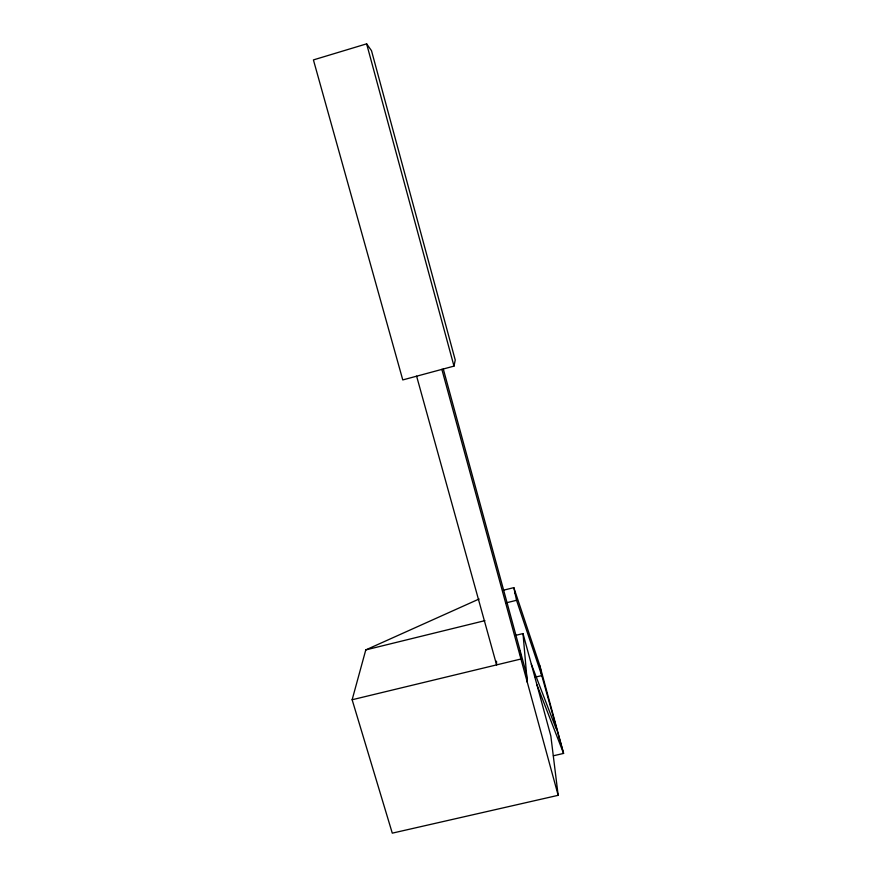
<?xml version="1.0" encoding="UTF-8"?>
<svg xmlns="http://www.w3.org/2000/svg" width="877" height="877" viewBox="0 0 877 877"><rect width="100%" height="100%" fill="white"/><g stroke="black" fill="none" stroke-linecap="round" stroke-linejoin="round"><path stroke-width="1.32" d="M453.99 366.115L455.24 360.052L371.497 50.669L366.63 43.85L313.418 59.91L402.773 379.927L453.99 366.115L366.63 43.85M515.325 635.441L523.01 633.567L550.844 736.033L558.167 795.318L392.282 833.15L352.137 699.747L365.786 649.901L479.116 599.002M503.321 590.243L513.823 587.645L539.925 665.928L563.582 753.42L553.387 755.777M505.952 602.905L516.542 600.296L541.778 675.597L563.582 753.42L536.921 684.762M365.786 649.901L484.915 620.642M352.137 699.747L520.949 659.011L520.116 650.602M535.255 677.154L541.778 675.597L539.925 665.928M531.33 664.196L556.182 728.853M514.799 592.72L515.117 593.663M416.608 376.145L496.601 664.887L496.514 661.225M443.269 368.91L526.31 673.317L527.263 682.131L523.01 633.567M441.855 369.327L558.167 795.318M513.823 587.645L516.542 600.296"/></g></svg>
